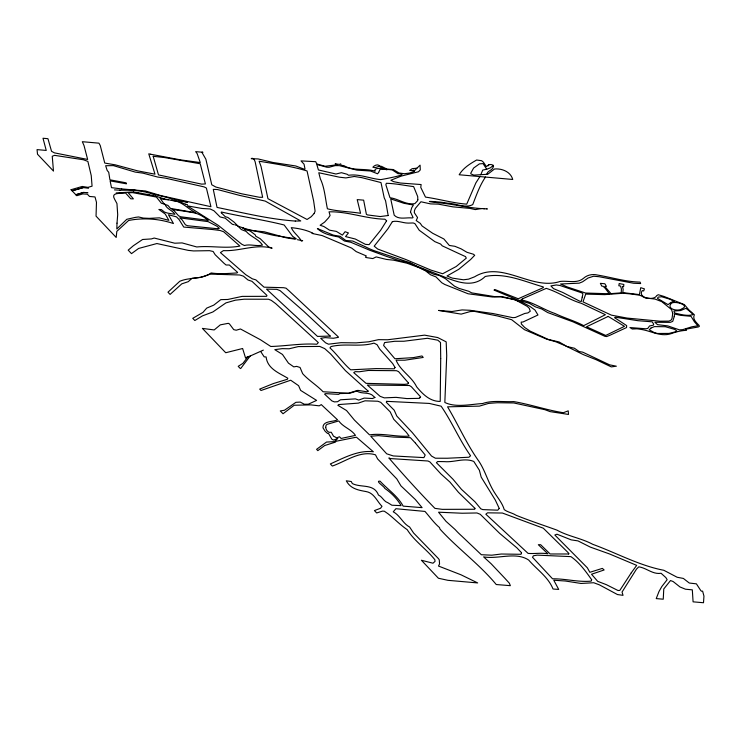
<?xml version="1.0" encoding="UTF-8"?>
<svg xmlns="http://www.w3.org/2000/svg" width="741" height="741" viewBox="0 0 741 741"><rect width="100%" height="100%" fill="white"/><g stroke="black" fill="none" stroke-linecap="round" stroke-linejoin="round"><path stroke-width="1.11" d="M486.772 174.033C487.874 170.097 492.904 170.791 493.562 166.058C493.469 164.456 488.467 163.631 488.273 165.836M488.801 164.752L486.383 166.605L483.456 162.233L481.613 160.704L476.63 160.019C469.979 163.817 463.19 168.012 459.17 174.765L512.735 179.461C510.669 171.717 501.898 168.309 494.506 168.994L487.754 174.255L473.888 175.117L470.97 173.95L470.73 173.255L473.61 168.05L479.436 163.872L483.058 163.604L486.735 169.226L490.329 167.864L493.432 165.363M481.066 174.079L482.724 170.087L486.726 169.226M480.196 176.145L475.879 182.897L466.728 204.145C452.908 203.071 438.987 199.023 425.491 197.106L420.768 187.417L421.129 184.546L400.372 183.027L393.545 181.638L390.868 180.239L401.196 176.108L418.47 171.764L420.277 169.939L420.082 165.132L414.33 170.828L409.662 170.421L412.172 168.689L416.877 168.161M485.531 176.988C479.807 185.361 476.426 195.068 472.73 204.618C464.987 208.638 455.604 203.247 447.314 203.173C441.127 201.654 415.062 200.246 439.885 202.923C454.881 204.414 469.637 208.24 484.605 208.73M250.412 355.708L240.658 368.564L239.917 368.129L238.213 366.323L242.872 363.386L248.337 356.375M247.346 356.838L245.604 358.162L242.622 348.502L225.727 352.735L202.404 328.402L214.186 329.94L220.318 324.854L228.302 323.326L229.423 323.891L233.748 329.643L236.212 330.217L240.464 328.976L260.406 339.721L270.798 346.482C286.202 346.047 301.328 343.213 316.805 344.241L318.324 342.629L316.629 340.99L275.633 303.569L271.243 300.337L268.492 299.234L244.234 299.197L235.397 300.179L225.94 302.893L212.834 311.989L202.488 315.861L194.837 320.52L192.743 318.334L202.969 312.387L206.702 308.117L213.779 305.116L220.818 299.633L227.774 299.475L242.14 296.391L266.593 296.335L266.982 295.566L266.334 294.798L251.977 281.33L247.985 279.978L243.381 276.134L239.723 274.994L210.305 274.114L200.802 277.347L192.012 278.329L188.223 281.682L181.777 283.849L170.106 294.409L167.985 292.176L179.767 281.284C189.9 276.912 201.941 279.7 211.129 272.957C219.781 274.263 228.302 273.42 236.972 272.957L237.62 272.382L229.367 265.019L226.061 264.991L224.069 263.342L215.149 254.7L213.149 251.495L209.555 250.671L193.54 250.93L188.288 250.375L156.897 243.539L138.595 248.457L131.49 253.635L128.193 250.143L133.315 245.771L142.596 239.482L151.377 238.926L154.202 238.046L174.783 243.215L182.073 242.909L196.782 246.966C211.139 245.521 225.718 248.865 239.917 246.058L223.662 231.766L220.086 230.479L212.454 229.515L183.749 227.07L179.053 219.512L176.488 216.854L168.457 214.76L173.45 223.541C159.185 218.734 143.337 217.567 128.601 220.485L116.819 231.34L116.198 237.453L96.043 216.14L96.478 202.312L95.015 196.939L89.494 196.458L87.382 194.207L82.742 193.92L76.74 195.717L71.08 189.724M413.33 170.411L413.719 170.032L414.376 171.495L409.495 173.061L404.317 173.718L399.066 172.977L393.304 169.55L386.913 169.068L381.596 166.392C378.883 165.03 375.872 168.92 372.871 167.197C374.659 164.956 379.188 163.353 380.281 167.197C398.88 174.135 372.742 163.946 375.159 171.208C365.091 168.04 353.068 171.245 343.88 165.623L341.119 165.28L340.703 163.826L339.517 164.4L335.145 163.881L337.211 164.761L325.16 166.253L317.75 164.243L316.574 163.613L315.74 161.695L301.013 160.89L304.06 164.215L305.023 169.078L304.06 169.143L295.705 165.975L272.92 162.464L258.1 158.935L251.245 158.704L252.107 158.204L254.052 159.278L255.145 161.77L262.647 197.301L259.396 197.273L241.761 193.809L215.816 187.028L211.769 184.778L205.878 159.241L201.858 152.248L202.951 152.285L195.643 151.646L197.115 153.526L200.274 162.557L180.823 159.917L150.692 154.239M246.401 357.708L263.351 350.113M71.08 189.705L82.242 186.463L87.984 187.362L92.069 186.167L91.236 175.598L87.883 161.418L83.446 159.769L54.575 155.351L52.25 156.258L53.472 171.078L37.513 154.23L37.05 149.617L46.238 150.432L43.006 138.261L47.943 138.687L51.537 151.284L54.389 152.85L87.642 159.454L84.029 145.588L82.334 141.707L98.933 143.161L100.239 145.486L104.75 163.066L115.392 164.873L137.53 170.838L154.98 174.172L148.765 153.832L150.673 154.23M87.938 192.827L86.697 192.567M83.325 187.556L72.099 190.808L83.362 187.593L88.503 188.26M83.798 192.373L75.814 194.735L83.752 192.438L86.725 192.641M114.457 189.891L119.922 190.196M481.641 208.527L475.324 209.601L469.822 208.388L452.927 206.859L438.292 204.136L430.604 203.905L420.916 201.765L415.349 208.425L414.414 210.75L414.321 212.686L417.563 217.595L416.21 220.559L420.286 223.365L422.055 225.968L432.698 233.295L443.878 238.972L449.352 245.466L454.854 246.29L461.069 248.828L466.978 252.301L473.332 254.2L474.703 255.293L470.628 259.517L458.818 269.27L446.99 275.995L452.316 278.116L463.458 279.783L468.581 279.144L474.601 276.81C502.055 259.952 531.473 290.954 560.085 281.46C567.726 280.45 577.026 283.868 583.463 278.338C587.381 274.744 592.883 273.818 597.95 275.133C611.973 277.449 625.784 281.849 640.094 282.089L640.641 283.553L633.564 283.247L598.978 276.699L593.587 276.236L588.085 278.005L582.593 281.784L579.193 283.173L560.511 283.998L567.421 287.017L585.566 293.038L609.306 293.769L605.119 288.212L603.063 286.239L601.803 286.156L600.358 283.349L604.851 283.757L606.434 286.406L604.804 286.406L610.973 293.64L621.236 292.834L621.412 288.962L620.541 286.035L618.837 285.776L619.18 283.544L623.848 284.461L623.607 286.665L622.366 286.406L623.144 289.222L622.829 292.621L639.409 294.594L640.752 287.684L644.429 288.888L643.688 290.944L642.262 290.592C637.121 297.984 654.146 301.133 656.683 295.631L658.267 294.723L664.001 296.446L684.351 304.588L688.926 309.933L694.354 314.74C692.15 318.973 696.373 322.567 699.059 325.382L699.365 326.355L698.318 326.957L685.638 329.236L686.564 330.31C681.359 330.56 676.061 331.783 671.142 333.672C660.083 337.22 650.691 330.523 640.131 329.282A10.226 3.696 15.7 0 0 636.76 328.819L632.277 329.013L629.943 327.55L645.985 328.791L647.773 328.42L649.561 325.966L653.386 325.16L653.71 324.178L652.191 321.826L637.881 320.686L615.512 317.231L614.622 317.704L626.673 325.614L626.534 327.568L610.26 335.117L606.684 336.553L604.934 336.331L573.034 321.853L547.71 312.563L541.754 309.025L535.363 306.83L529.38 303.356L517.181 299.753L494.006 290.083L494.895 289.527L518.228 298.762L543.357 287.619L543.292 286.924C524.563 281.589 505.093 272.419 485.253 276.467C472.045 289.259 454.641 280.904 440.256 275.383L416.257 265.936L410.134 262.768L374.77 250.893A66.866 59.706 59.4 0 1 365.674 246.91L352.799 241.066L345.834 240.492L340.1 236.286L333.441 235.156L317.389 228.552C323.15 234.054 331.042 235.545 338.581 236.944L344.426 241.01L350.743 242.242L370.148 250.412L386.793 256.488L399.195 260.61L409.403 262.962L433.624 274.207L439.45 275.532L445.461 278.709L454.483 286.156L459.059 288.397L468.747 291.278L471.693 292.871L494.191 296.548L501.759 296.53L512.615 299.151L522.933 302.652L529.741 306.265L534.993 310.044L537.966 314.999L523.007 321.992L521.173 322.113L521.368 324.012L524.693 327.485L530.13 331.116L548.247 339.415L559.131 341.971L566.856 346.473L574.414 348.233L579.138 351.558L582.732 352.16L609.556 364.822L616.355 366.202L611.288 366.888L596.116 359.691L583.343 354.615L564.874 345.547L555.639 341.721L546.719 339.193L524.452 329.68L511.661 319.695L497.359 315.935L474.435 311.377L470.146 311.572L461.18 314.119L438.653 310.433L451.964 311.516L462.106 309.914L469.979 310.284L493.061 313.554L512.828 317.667L515.365 317.472L524.785 313.452L527.879 312.924L530.25 311.229L529.25 308.293L527.24 306.376L515.041 299.66L500.555 296.863L492.496 297.011L468.099 293.779L444.822 284.498L441.784 282.747L435.995 276.912L430.521 274.781L425.575 270.826L419.814 267.946L407.133 263.24L393.573 260.165L386.487 259.433L376.187 256.905L372.816 258.563L366.776 257.664L365.424 257.183L366.313 255.941L356.217 251.616L351.66 248.078L322.187 235.582L312.035 233.443L312.897 233.22C306.302 229.895 298.586 228.385 291.269 227.663C293.742 233.174 298.706 235.971 301.402 241.112L302.652 240.686L297.419 239.714M119.894 190.224L133.825 190.233L143.643 191.632M143.597 191.623L146.977 192.41M133.584 191.91L116.198 192.929M483.419 208.619L487.346 208.981L486.818 208.823M168.531 199.755L163.353 199.394L160.102 198.255L164.354 204.247L167.938 205.405L170.513 208.425L195.781 212.76C187.399 208.684 181.397 200.57 171.347 200.413M164.428 198.977L176.339 201.283M133.769 190.224L136.4 190.418M295.103 239.158L286.6 237.889L264.361 231.813L248.281 230.201L242.705 227.839L245.78 230.09L247.262 229.617L250.838 231.498L255.265 234.888L255.765 236.203L260.258 238.741L268.65 246.948L272.104 248.198C255.747 243.669 239.871 251.449 223.43 250.615L220.41 252.607L245.762 274.707L252.32 278.829L255.849 279.866L264.046 287.175L283.59 287.703L286.026 288.175L288.99 290.796L338.063 336.664L338.405 337.34L333.385 338.257L325.16 337.618L320.705 338.304L325.623 342.833L328.476 344.185L340.98 342.685L356.097 342.87L368.731 341.796L378.521 339.656L387.589 339.767L424.593 335.145L437.727 337.553L446.184 341.851L446.721 355.652L444.832 402.483C455.91 407.828 470.563 404.253 482.595 403.539C492.552 400.038 503.361 402.15 513.68 401.585C530.426 404.419 546.571 410.06 563.299 412.737L568.217 410.847L568.504 414.432L550.118 411.625L544.876 409.68L513.772 402.956L497.285 402.743L488.68 403.382L479.344 406.133L447.555 406.828C458.355 424.825 466.747 444.35 479.075 461.532C485.411 471.23 488.236 482.78 494.525 492.635C497.98 498.174 502.426 503.278 504.241 509.641C507.761 512.318 512.439 512.846 516.171 515.301C529.667 520.747 543.468 525.249 556.973 530.13C568.273 536.382 581.287 538.17 592.791 544.329C616.642 552.999 639.15 565.559 663.806 570.274L677.135 577.248L683.359 578.434L689.278 583.028L696.401 583.843L700.68 590.41L701.44 591.216L702.616 591.133L703.95 596.088L703.505 602.739L693.085 601.831L692.316 589.845L685.481 589.215L679.988 586.965L673.152 581.546L670.512 580.536L663.769 588.956L663.251 599.21L656.23 598.598L658.999 591.503L661.806 586.557L667.159 579.684L665.853 577.6L661.083 573.275C652.738 574.645 646.708 568.014 638.798 566.828L636.51 569.079L622.051 592.04L623.024 595.338L617.457 594.551L599.376 584.834L593.717 582.732L581.018 583.454L565.355 581.009L553.768 580.222L558.705 589.428L553.036 589.012C548.238 576.98 536.966 569.672 528.703 560.066C515.819 551.443 498.258 559.455 483.623 556.889L491.126 563.753L504.723 578.119L509.308 583.148L510.364 585.668L496.248 584.529C479.538 564.346 457.725 548.572 439.978 529.083L439.515 527.592C433.902 522.822 429.799 516.885 424.973 511.429L395.907 508.715L393.249 511.809C400.149 515.514 402.761 523.396 409.616 527.036L413.58 532.974L438.552 558.723L439.265 559.853L439.552 563.966L438.487 566.05L460.995 574.794L477.658 582.926L447.953 580.323L438.403 578.239L421.397 560.252L432.985 563.216L435.041 561.372L434.856 559.714C426.39 549.007 414.515 541.291 407.189 529.648C400.27 524.961 394.268 518.635 387.812 513.615L384.375 511.234L382.495 511.105L376.687 512.957L374.427 510.577L380.587 508.252L381.986 506.307C376.873 501.24 374.177 492.811 365.906 491.533C358.181 490.134 350.447 488.745 346.288 480.798L351.262 481.53L352.299 483.53C361.089 488.087 373.89 483.206 378.466 495.025C382.393 496.711 383.625 501.509 388.043 502.824L391.896 505.232L401.076 505.631C397.148 498.73 391.359 492.913 384.829 488.43C384.644 486.698 374.538 480.585 380.031 481.141C387.617 489.412 397.658 495.896 403.169 506.131L422.101 507.65L415.33 499.499L400.946 485.874L396.815 478.927L377.595 458.92L375.483 454.826C360.256 450.176 346.214 461.18 332.357 466.052L330.347 463.931C343.778 457.929 358.329 449.88 373.353 451.769L356.44 437.181L336.229 441.228L335.33 442.145L324.66 445.545L317.815 450.639L316.583 449.333L326.475 442.071L334.469 441.617L337.794 438.459L333.598 440.098L331.811 439.181L328.467 433.383L327.531 433.42L325.179 431.308L322.974 427.835C322.622 420.471 333.163 422.194 337.507 419.776L321.288 404.614L319.204 405.836L310.896 404.882L294.205 405.244L283.025 413.747L280.265 410.949L284.424 410.264L295.9 402.326L300.235 402.094L304.329 404.234L308.265 404.225L316.602 400.399L300.633 390.396L298.595 385.681L290.694 380.216L260.999 390.498L259.683 389.099L273.281 383.588L287.397 379.262L287.814 378.225C279.024 372.973 267.427 368.768 266.112 356.949L264.176 356.856L260.851 351.734M137.983 192.688L155.703 196.05M141.346 193.457L141.929 193.54M176.293 201.274L180.109 201.811M155.378 195.994L164.456 198.968M167.271 197.495L153.091 194.003M133.547 191.938L138.03 192.725M181.628 201.024L186.936 202.098M181.665 201.061L172.032 198.931M153.137 194.031L146.653 192.336M185.602 204.266L187.492 204.646M182.619 201.228L187.584 202.228M234.184 224.718L232.359 224.273L225.227 218.187L220.105 216.956L213.973 210.796L210.138 208.953L201.978 208.471L187.26 205.831L218.363 225.412L241.844 244.289L244.391 245.493C250.365 243.854 256.701 246.633 262.471 245.058C258.35 238.824 250.717 236.824 246.188 231.424L241.409 229.571L237.315 225.579L235.212 224.995M147.728 194.327L149.237 194.735M167.244 197.504L172.079 198.968M180.091 201.811L185.648 204.294M415.469 443.146L410.403 437.681L393.517 437.079L378.364 435.625L370.769 436.254L386.7 453.816L393.314 455.947L423.926 457.614L425.195 455.002L415.479 443.155M440.71 358.561L440.219 401.427C430.021 401.529 422.731 394.24 416.637 386.811C411.681 376.511 400.436 370.908 396.102 360.191L404.873 360.2L423.222 357.44L422.009 355.958L413.2 357.653L394.897 358.746L383.606 345.463L384.57 342.583L394.749 341.286L403.919 341.24L427.381 338.285L437.811 340.184L440.506 342.518L440.71 358.561M221.337 212.797L225.245 216.668L227.885 217.474L234.036 222.105L238.018 226.125L245.549 228.812L274.031 235.434L296.298 238.843L292.676 236.36L284.136 224.977C263.398 219.799 242.205 216.733 221.318 212L221.337 212.797M672.735 313.387L672.022 318.482L671.05 320.158L668.947 321.112L659.962 321.205L627.155 318.084L611.427 315.157L582.982 301.883L585.686 294.112L604.675 294.631L623.116 293.251L631.202 293.982L640.067 295.298L645.365 297.956L654.97 299.049L661.741 301.633L671.55 309.581L672.735 313.387M410.495 211.945L413.07 217.558L412.2 217.974C406.355 217.215 398.853 220.058 394.203 215.186L390.729 198.903L403.965 203.312L413.395 205.007L411.7 207.786L410.495 211.945M117.004 223.152L116.819 228.988L126.785 219.299L135.603 217.335L138.558 216.956L143.346 218.086L149.247 218.354L159.408 217.845L168.874 220.355L165.271 214.075L158.889 209.462L161.418 209.629L164.604 212.148L167.568 213.102L174.932 214.288C172.329 210.018 166.632 209.24 164.993 204.238L161.362 203.247L156.37 197.041L132.574 192.632L128.212 192.799L133.399 198.866L130.777 198.82L125.516 192.966C121.487 194.012 110.316 191.632 114.596 199.199L116.958 203.571L117.699 214.714L117.004 223.152M325.707 427.353C325.92 429.937 328.217 433.29 331.236 432.216L333.506 436.18L336.747 437.838L339.498 436.764L341.129 438.45L355.467 435.384C351.141 429.095 343.157 427.177 338.748 420.934L327.133 424.334L326.059 425.26L325.707 427.353M674.199 316.639L672.745 321.362L670.281 322.354L654.896 322.27L657.545 324.669L667.734 325.901L679.432 329.856L682.609 329.671L691.788 326.818L697.902 325.771L694.428 321.816L691.038 316.314L680.433 315.323L674.588 314.017L674.199 316.639M417.804 199.598L417.665 200.644L414.84 203.645C405.911 205.137 398.463 198.783 389.979 197.736L385.857 184.713L386.348 183.296C395.416 183.462 404.771 185.537 413.626 186.593L417.702 196.587L417.804 199.598M499.249 508.437L497.767 510.178L482.771 509.604L480.826 508.826L475.064 501.87L461.476 489.356L452.983 479.223L436.403 462.699L437.662 461.532L444.378 461.634C454.279 462.56 464.283 457.475 473.795 461.448L479.381 470.257L481.196 477.13L495.312 500.064L499.249 508.437M582.231 297.095L581.333 301.42L579.786 301.226L562.789 292.482L553.471 288.62L550.915 285.915L556.371 284.97L559.853 285.442L581.787 292.871L582.926 293.742L582.231 297.095M692.761 314.675C687.574 316.37 680.071 314.397 674.551 312.934L673.893 311.035L680.664 310.544L685.962 308.312L691.575 312.85L692.761 314.675M474.944 508.335L474.703 509.262L442.266 509.354L434.921 508.363C418.961 491.978 403.706 475.166 388.868 457.957L390.535 458.577L427.965 460.995L429.891 461.921L440.858 473.87L449.954 482.076L458.447 492.293L474.944 508.335M591.642 579.731L591.188 581.129C578.267 582.343 565.522 578.647 552.545 578.804L532.51 557.278L533.437 555.769L537.234 555.129L570.903 556.63C579.277 562.391 585.76 571.32 591.642 579.731M386.598 401.344L386.293 402.27L394.193 410.19L396.815 416.072L412.292 432.577L431.558 456.076L435.384 458.216L447.295 458.244L468.951 457.234L470.554 455.771C459.466 440.024 451.954 421.888 441.127 406.188L429.289 403.428L386.598 401.344M521.534 552.73L520.969 554.296L501.287 554.018L491.811 555.185L481.335 554.731L461.8 536.141A157.657 88.151 -87.1 0 1 455.122 529.519L445.999 521.331L438.552 512.198L462.115 513.235L476.972 512.967L480.251 514.31L499.619 533.325L516.922 547.858L521.534 552.73M673.949 301.402L670.772 302.495L668.095 304.671L657.48 298.364L658.128 297.122L661.667 296.752L670.346 299.336L673.949 301.402M314.165 213.482L311.183 216.752L307.061 219.475L267.946 198.699L261.045 166.475L259.109 161.214C275.124 163.872 291.528 166.206 307.061 170.967L313.638 200.959L315.101 211.176L314.165 213.482M378.67 172.394L377.595 173.783L370.454 170.995L356.94 170.134L339.304 165.632L335.108 165.623L329.087 167.281L326.837 167.225L316.787 164.465L318.408 169.958L335.969 174.015L341.425 172.699L347.094 174.246L348.576 175.274C359.617 173.681 370.037 178.729 380.781 179.618C382.791 179.276 412.894 173.894 397.963 173.672L392.304 169.939L389.34 169.569L380.253 169.041L378.67 172.394M670.707 303.94C666.9 309.442 678.765 311.739 682.007 308.728C690.992 305.209 673.023 299.892 670.707 303.94M386.607 220.772L380.652 230.256L369.092 244.623L365.433 244.363L355.319 239.028L345.556 236.583L348.437 232.933L345.065 231.72L342.398 235.11L336.377 231.405L329.588 230.182L323.873 226.514L320.121 225.264L324.614 222.115L328.541 217.845L330.069 215.464L329.032 211.824C347.918 211.37 365.971 218.827 384.885 219.197L386.607 220.772M650.931 328.078L649.218 329.782L654.46 332.681L657.508 333.478L669.03 333.422L676.163 331.644L676.774 330.94L674.866 329.458L665.446 326.735L654.423 326.605L650.931 328.078M395.018 367.453L394.258 368.814L376.039 368.592L350.697 369.833C343.055 363.201 337.22 354.587 329.949 347.909L330.977 346.584C345.084 343.055 360.024 347.325 373.992 343.12L377.095 344.704L379.716 349.104L392.674 363.562L395.018 367.453M631.258 572.83L619.819 590.401L618.003 590.512L606.342 584.658L597.672 581.333L591.531 574.238L604.137 569.968L602.359 568.393L589.845 572.302L587.363 567.819L554.833 535.002L556.991 534.215L571.154 539.856L577.971 540.893L590.29 547.09L609.547 553.962L636.686 565.364L631.258 572.83M392.369 221.652L387.978 228.71L374.196 246.16L377.697 249.041L405.79 259.489L430.956 270.113L442.673 273.744L456.178 266.528L466.284 258.146L465.524 256.608C457.725 253.107 450.111 249.458 442.247 245.845L440.617 244.048L434.856 241.649L419.211 230.238L414.904 223.615L413.191 222.967L408.189 223.097C402.854 223.106 397.667 220.253 392.369 221.652M568.653 553.99L550.128 553.972L540.671 544.728L538.318 544.691L547.877 553.833C541.263 552.564 534.557 553.953 528.092 553.388L485.846 514.198L487.522 512.828L502.389 513.031L543.301 528.203L567.486 551.962L568.949 553.573L568.653 553.99M408.467 382.977L407.652 384.005L404.401 384.347L366.045 383.347L353.726 372.63L355.18 371.658L359.237 371.778L368.333 370.463L396.491 370.695L398.547 371.602L408.467 382.977M419.98 397.621L419.406 398.343L406.874 398.584L396.083 397.361L384.301 397.871L380.133 396.342L367.341 385.051L409.412 385.496L411.348 386.737L420.638 396.944L419.98 397.621M374.89 397.454L372.547 398.528L364.183 398.093L358.727 400.084L355.439 398.88L340.48 399.779L337.544 401.724L334.367 401.891L331.894 400.9L324.558 394.11L325.632 393.628L338.572 394.369L339.924 393.554L349.502 393.351L356.819 391.035C361.275 394.017 367.323 392.082 371.825 394.814L374.89 397.454M522.516 298.799L520.942 299.818C533.224 302.171 543.477 309.599 555.129 313.563C564.466 318.028 574.507 320.77 583.695 325.632L605.406 314.712L581.342 303.319C568.977 299.707 558.464 292.111 546.256 288.369L522.516 298.799M368.147 391.118L366.878 391.785L357.829 390.359L348.316 393.239L323.076 391.748C316.731 385.125 308.738 380.448 302.652 373.668L300.059 367.471L296.687 366.378L293.788 366.869L288.453 363.146L282.478 354.448L274.791 349.659L282.238 348.64L289.129 348.779L298.28 346.593L319.769 346.427L324.715 348.622L330.514 353.837L345.426 370.639L368.147 391.118M608.176 316.416L586.529 326.781L605.73 335.451L624.478 326.336L608.176 316.416M339.211 404.53L337.822 405.271L346.556 410.551L354.393 420.054L369.527 434.865C382.708 432.911 395.907 437.088 409.199 436.116L406.3 432.262L393.73 419.276L390.22 411.894L380.735 402.344L377.799 401.233L364.998 400.816L358.292 403.132L339.211 404.53M218.03 228.784L187.603 225.755L185.417 224.782L182.221 219.929L179.757 217.863L208.119 221.633L216.937 226.209L219.317 228.339L218.03 228.784M388.173 215.52L380.226 216.557L367.536 214.927L366.387 214.316L363.646 200.163L357.208 199.607L360.561 213.306C349.567 211.481 338.229 211.556 327.411 208.795C325.299 198.801 324.651 187.844 320.353 178.84L318.787 172.746L339.406 177.192L345.89 177.923L354.3 176.478L361.877 177.664L380.985 182.573L384.209 197.801L385.579 200.783L388.173 215.52M207.989 220.318L180.572 216.761L178.553 215.751L174.089 210.694L171.977 209.379L177.294 210.212A266.112 214.168 -41.8 0 1 191.058 212.352C197.449 212.88 203.238 216.261 207.989 220.318M330.217 336.081L317.509 336.414L266.528 289.12L276.81 289.342L280.126 290.657L303.625 311.183L330.217 336.081M153.202 156.295L158.491 174.913L201.645 184.129L205.405 183.944L200.237 163.761L164.669 157.574L153.202 156.295M121.681 188.918L111.493 187.649L110.103 180.869L126.442 183.833L126.127 182.823L109.918 179.804L108.723 172.273L107.186 170.458L105.648 165.725L113.41 165.614L135.297 172.107L142.948 173.144L157.666 177.043L165.308 178.118L204.136 186.899L206.387 188.047L210.926 206.702L161.112 195.68L145.384 190.965L121.681 188.918M295.27 221.05C268.816 219.197 242.965 212.704 217.048 207.424L213.278 189.372L217.484 189.529L239.538 195.374L265.232 201.089L300.735 220.957L295.27 221.05"/></g></svg>
